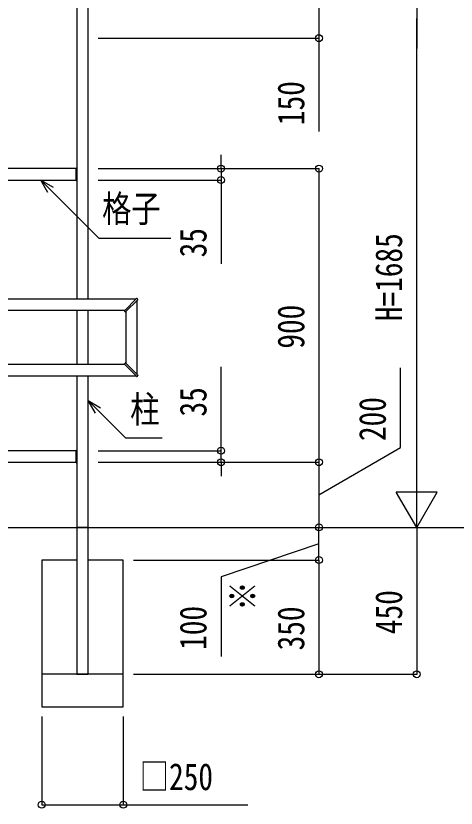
# Model space of a CAD drawing. Units: millimetres, scale not verified. Extents: x -10512 to 10513, y -7425 to 7425.
# Drawn here: x 1517 to 2868, y -2286 to 143 of the extents above; entities that cross this region are included whole.
import ezdxf
from ezdxf.enums import TextEntityAlignment as Align

# ---------------------------------------------------------------- set-up
doc = ezdxf.new("R2010")
doc.units = ezdxf.units.MM
doc.header["$LTSCALE"] = 40
for name, color, linetype in [('0-3_YKK_13', 4, 'Continuous'), ('0-4_YKK_A1', 4, 'Continuous'), ('0-5_YKK_D', 6, 'Continuous')]:
    doc.layers.add(name, color=color, linetype=linetype)
doc.styles.add('ＭＳ ゴシック', font='')
doc.styles.get('ＭＳ ゴシック').set_extended_font_data('MS Gothic')

msp = doc.modelspace()

# ---------------------------------------------------------------- linework, layer by layer
at = {"layer": '0-3_YKK_13'}
for p, q in [((1702.25, -361.26), (1702.25, -323.94)), ((1702.72, -323.44), (1703.42, -323.4)), ((1703.78, -323.42), (1703.48, -323.4)), ((1704.25, -361.28), (1704.25, -323.92)), ((1702.72, -361.75), (1703.42, -361.8)), ((1703.78, -361.78), (1703.48, -361.8)), ((1850.09, -760.72), (1887.48, -723.33)), ((1853.63, -764.26), (1891.02, -726.87)), ((1887.48, -723.33), (1887.51, -723.31)), ((1887.86, -723.16), (1888.19, -723.16)), ((1891.02, -726.87), (1891.04, -726.84)), ((1891.19, -726.49), (1891.19, -726.16)), ((1851.42, -762.93), (1850.07, -761.41)), ((1851.42, -762.93), (1852.94, -764.28)), ((1851.42, -922.27), (1850.07, -923.79)), ((1851.42, -922.27), (1852.94, -920.92)), ((1853.63, -920.94), (1891.02, -958.33)), ((1850.09, -924.48), (1887.48, -961.87)), ((1887.48, -961.87), (1887.51, -961.89)), ((1887.86, -962.04), (1888.19, -962.04)), ((1891.02, -958.33), (1891.04, -958.36)), ((1891.19, -958.71), (1891.19, -959.04)), ((1702.25, -1226.26), (1702.25, -1188.94)), ((1702.72, -1188.44), (1703.42, -1188.4)), ((1703.78, -1188.42), (1703.48, -1188.4)), ((1704.25, -1226.28), (1704.25, -1188.92)), ((1702.72, -1226.75), (1703.42, -1226.8)), ((1703.78, -1226.78), (1703.48, -1226.8))]:
    msp.add_line(p, q, dxfattribs=at)
for centre, radius, start, end in [((1702.75, -323.94), 0.5, 93.5, 180), ((1703.45, -323.9), 0.5, 86.5, 93.5), ((1703.75, -323.92), 0.5, 0, 86.5), ((1702.75, -361.26), 0.5, 180, 266.5), ((1703.45, -361.3), 0.5, 266.5, 273.5), ((1703.75, -361.28), 0.5, 273.5, 0), ((1887.86, -723.66), 0.5, 90, 135), ((1888.19, -726.16), 3, 0, 90), ((1890.69, -726.49), 0.5, 315, 0), ((1850.45, -761.08), 0.5, 135, 221.5), ((1853.28, -763.9), 0.5, 228.5, 315), ((1853.28, -921.3), 0.5, 45, 131.5), ((1850.45, -924.12), 0.5, 138.5, 225), ((1887.86, -961.54), 0.5, 225, 270), ((1888.19, -959.04), 3, 270, 0), ((1890.69, -958.71), 0.5, 0, 45), ((1702.75, -1188.94), 0.5, 93.5, 180), ((1703.45, -1188.9), 0.5, 86.5, 93.5), ((1703.75, -1188.92), 0.5, 0, 86.5), ((1702.75, -1226.26), 0.5, 180, 266.5), ((1703.45, -1226.3), 0.5, 266.5, 273.5), ((1703.75, -1226.28), 0.5, 273.5, 0)]:
    msp.add_arc(centre, radius, start, end, dxfattribs=at)
at = {"layer": '0-4_YKK_A1'}
for p, q in [((1739.25, -725.1), (1739.25, 256.36)), ((1704.25, 221.36), (1704.25, -725.1)), ((1386.25, -360.1), (1702.25, -360.1)), ((1885.72, -725.1), (1192.79, -725.1)), ((1889.25, -956.56), (1889.25, -728.64)), ((1850.72, -760.1), (1228.52, -760.1)), ((1704.25, -760.1), (1704.25, -925.1)), ((1739.25, -925.1), (1739.25, -760.1)), ((1854.25, -763.64), (1854.25, -921.56)), ((1850.72, -925.1), (1227.79, -925.1)), ((1192.79, -960.1), (1885.72, -960.1)), ((1704.25, -960.1), (1704.25, -1425.1)), ((1739.25, -1425.1), (1739.25, -960.1)), ((1386.25, -1225.1), (1702.25, -1225.1)), ((-257.19, -1425.1), (4374.55, -1425.1)), ((1704.25, -1425.1), (1739.25, -1425.1))]:
    msp.add_line(p, q, dxfattribs=at)
for points in [[(1702.25, -325.1), (1386.25, -325.1), (1386.25, -360.1)], [(1702.25, -1190.1), (1386.25, -1190.1), (1386.25, -1225.1)], [(1704.25, -1525.1), (1596.75, -1525.1), (1596.75, -1875.1)], [(1846.75, -1875.1), (1846.75, -1525.1), (1739.25, -1525.1)]]:
    msp.add_lwpolyline(points, dxfattribs=at)
for points in [[(1704.25, -1425.1), (1704.25, -1875.1), (1739.25, -1875.1), (1739.25, -1425.1)], [(1846.75, -1975.1), (1846.75, -1875.1), (1596.75, -1875.1), (1596.75, -1975.1)]]:
    msp.add_lwpolyline(points, close=True, dxfattribs=at)
at = {"layer": '0-5_YKK_D'}
for p, q in [((2746.75, 259.9), (2746.75, 43.39)), ((2746.75, -1300.1), (2746.75, 134.9)), ((1769.25, 74.9), (2447.75, 74.9)), ((2146.75, -325.1), (2146.75, -282.6)), ((1769.25, -325.1), (2147.75, -325.1)), ((1769.25, -325.1), (2447.75, -325.1)), ((2146.75, -325.1), (2146.75, -360.1)), ((2446.75, -325.1), (2446.75, -1225.1)), ((1769.25, -360.1), (2147.75, -360.1)), ((2146.75, -360.1), (2146.75, -617.1)), ((2146.75, -1190.1), (2146.75, -933.1)), ((1769.25, -1190.1), (2147.75, -1190.1)), ((2146.75, -1225.1), (2146.75, -1190.1)), ((2746.75, -1425.1), (2746.75, -1208.59)), ((1769.25, -1225.1), (2147.75, -1225.1)), ((1769.25, -1225.1), (2447.75, -1225.1)), ((1769.25, -1225.1), (2447.75, -1225.1)), ((2146.75, -1225.1), (2146.75, -1267.6)), ((2446.75, -1225.1), (2446.75, -1425.1)), ((2746.75, -1425.1), (2684.25, -1316.85)), ((2809.25, -1316.85), (2684.25, -1316.85)), ((2746.75, -1425.1), (2809.25, -1316.85)), ((2446.75, -1525.1), (2446.75, -1425.1)), ((2746.75, -1425.1), (2746.75, -1875.1)), ((1877.75, -1525.1), (2447.75, -1525.1)), ((1877.75, -1525.1), (2447.75, -1525.1)), ((2446.75, -1525.1), (2446.75, -1875.1)), ((1877.75, -1875.1), (2747.75, -1875.1)), ((1877.75, -1875.1), (2447.75, -1875.1)), ((1596.75, -2005.1), (1596.75, -2276.1)), ((1846.75, -2005.1), (1846.75, -2276.1))]:
    msp.add_line(p, q, dxfattribs=at)
for points in [[(2446.75, 224.9), (2446.75, 74.9), (2446.75, -211.6)], [(1615.69, -398.2), (1593.69, -360.1), (1631.79, -382.1)], [(1593.69, -360.1), (1623.74, -390.15), (1771.77, -538.18), (1992.72, -538.18)], [(2446.75, -1325.1), (2696.75, -1180.3), (2696.75, -936.3)], [(1761.25, -1074.35), (1739.25, -1036.24), (1777.35, -1058.24)], [(1739.25, -1036.24), (1769.3, -1066.3), (1853.8, -1150.79), (1966.2, -1150.79)], [(2446.75, -1475.1), (2146.75, -1576.34), (2146.75, -1820.34)], [(1596.75, -2275.1), (1846.75, -2275.1), (2229.25, -2275.1)]]:
    msp.add_lwpolyline(points, dxfattribs=at)
for centre in [(2446.75, 74.9), (2146.75, -325.1), (2446.75, -325.1), (2146.75, -360.1), (2146.75, -1190.1), (2146.75, -1225.1), (2446.75, -1225.1), (2446.75, -1225.1), (2446.75, -1425.1), (2446.75, -1425.1), (2446.75, -1525.1), (2446.75, -1525.1), (2446.75, -1875.1), (2746.75, -1875.1), (1596.75, -2275.1), (1846.75, -2275.1)]:
    msp.add_circle(centre, 10.62, dxfattribs=at)

# ---------------------------------------------------------------- texts
at = {"layer": '0-5_YKK_D', "style": 'ＭＳ ゴシック', "width": 0.8}
for s, p in [('150', (2426.75, -191.6)), ('35', (2126.75, -597.1)), ('H=1685', (2726.75, -792.6)), ('900', (2426.75, -877.1)), ('35', (2126.75, -1085.1)), ('200', (2676.75, -1160.3)), ('※', (2279.25, -1680.34)), ('450', (2726.75, -1752.1)), ('100', (2126.75, -1800.34)), ('350', (2426.75, -1802.1))]:
    msp.add_text(s, height=82.48, rotation=90, dxfattribs=at).set_placement(p, align=Align.BOTTOM_LEFT)
for s, p in [('格子', (1781.83, -513.82)), ('柱', (1867.95, -1128.85)), ('□250', (1897.25, -2255.1))]:
    msp.add_text(s, height=82.48, dxfattribs=at).set_placement(p, align=Align.BOTTOM_LEFT)

doc.saveas('drawing.dxf')
